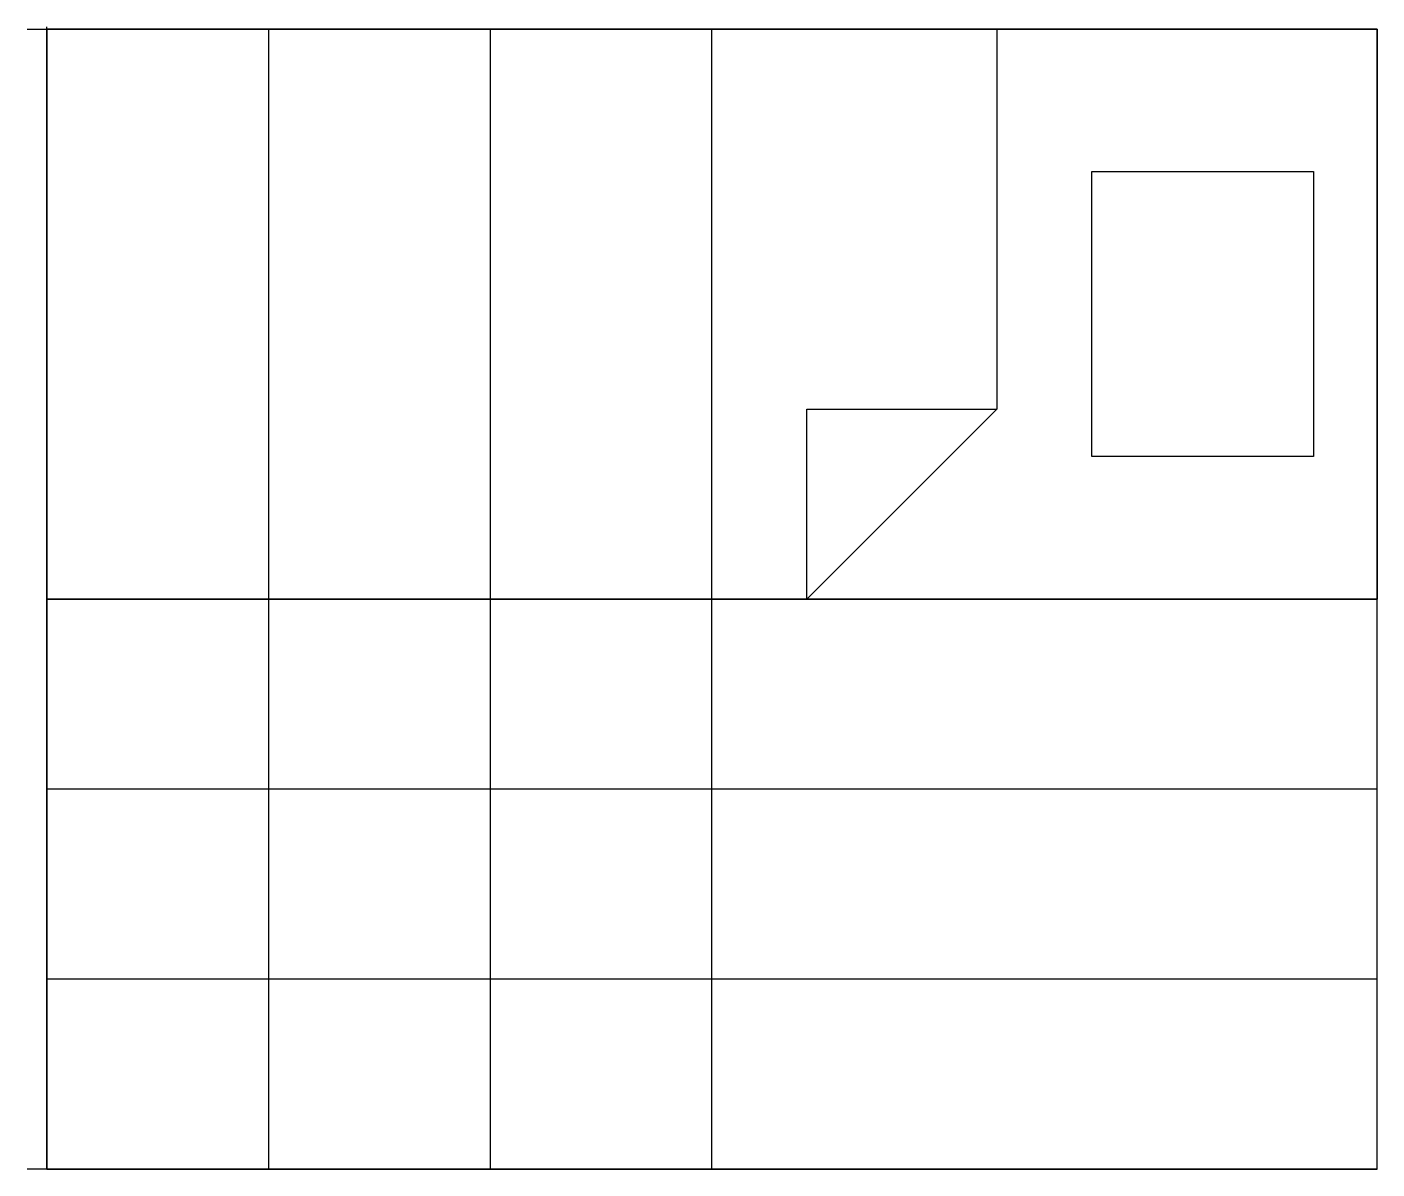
# Model space of a CAD drawing. Extents: x -31 to 2100, y -1800 to 3.
import ezdxf

# ---------------------------------------------------------------- set-up
doc = ezdxf.new("R2010")
doc.units = 0
doc.layers.get('0').update_dxf_attribs({"linetype": 'CONTINUOUS'})

msp = doc.modelspace()

# ---------------------------------------------------------------- linework, layer by layer
at = {"linetype": 'CONTINUOUS'}
for p, q in [((-31.07, 0), (2100, 0)), ((0, -1800), (0, 3.19)), ((2100, 0), (0, 0)), ((0, -1800), (0, 0)), ((0, 0), (0, -1800)), ((2100, 0), (0, 0)), ((0, -900), (0, 0)), ((2100, 0), (0, 0)), ((0, 0), (0, -900)), ((350, 0), (350, -1800)), ((700, 0), (700, -1800)), ((1050, -1800), (1050, 0)), ((1500, 0), (1500, -600)), ((2100, -1800), (2100, 0)), ((2100, -1800), (2100, 0)), ((2100, 0), (2100, -900)), ((2100, -900), (2100, 0)), ((1650, -675), (1650, -225)), ((1650, -225), (2000, -225)), ((2000, -225), (2000, -675)), ((1500, -600), (1200, -900)), ((1200, -900), (1200, -600)), ((1200, -600), (1500, -600)), ((2000, -675), (1650, -675)), ((0, -900), (2100, -900)), ((2100, -900), (0, -900)), ((2100, -1200), (0, -1200)), ((2100, -1500), (0, -1500)), ((2100, -1800), (-31.07, -1800)), ((2100, -1800), (0, -1800)), ((0, -1800), (2100, -1800))]:
    msp.add_line(p, q, dxfattribs=at)

doc.saveas('drawing.dxf')
